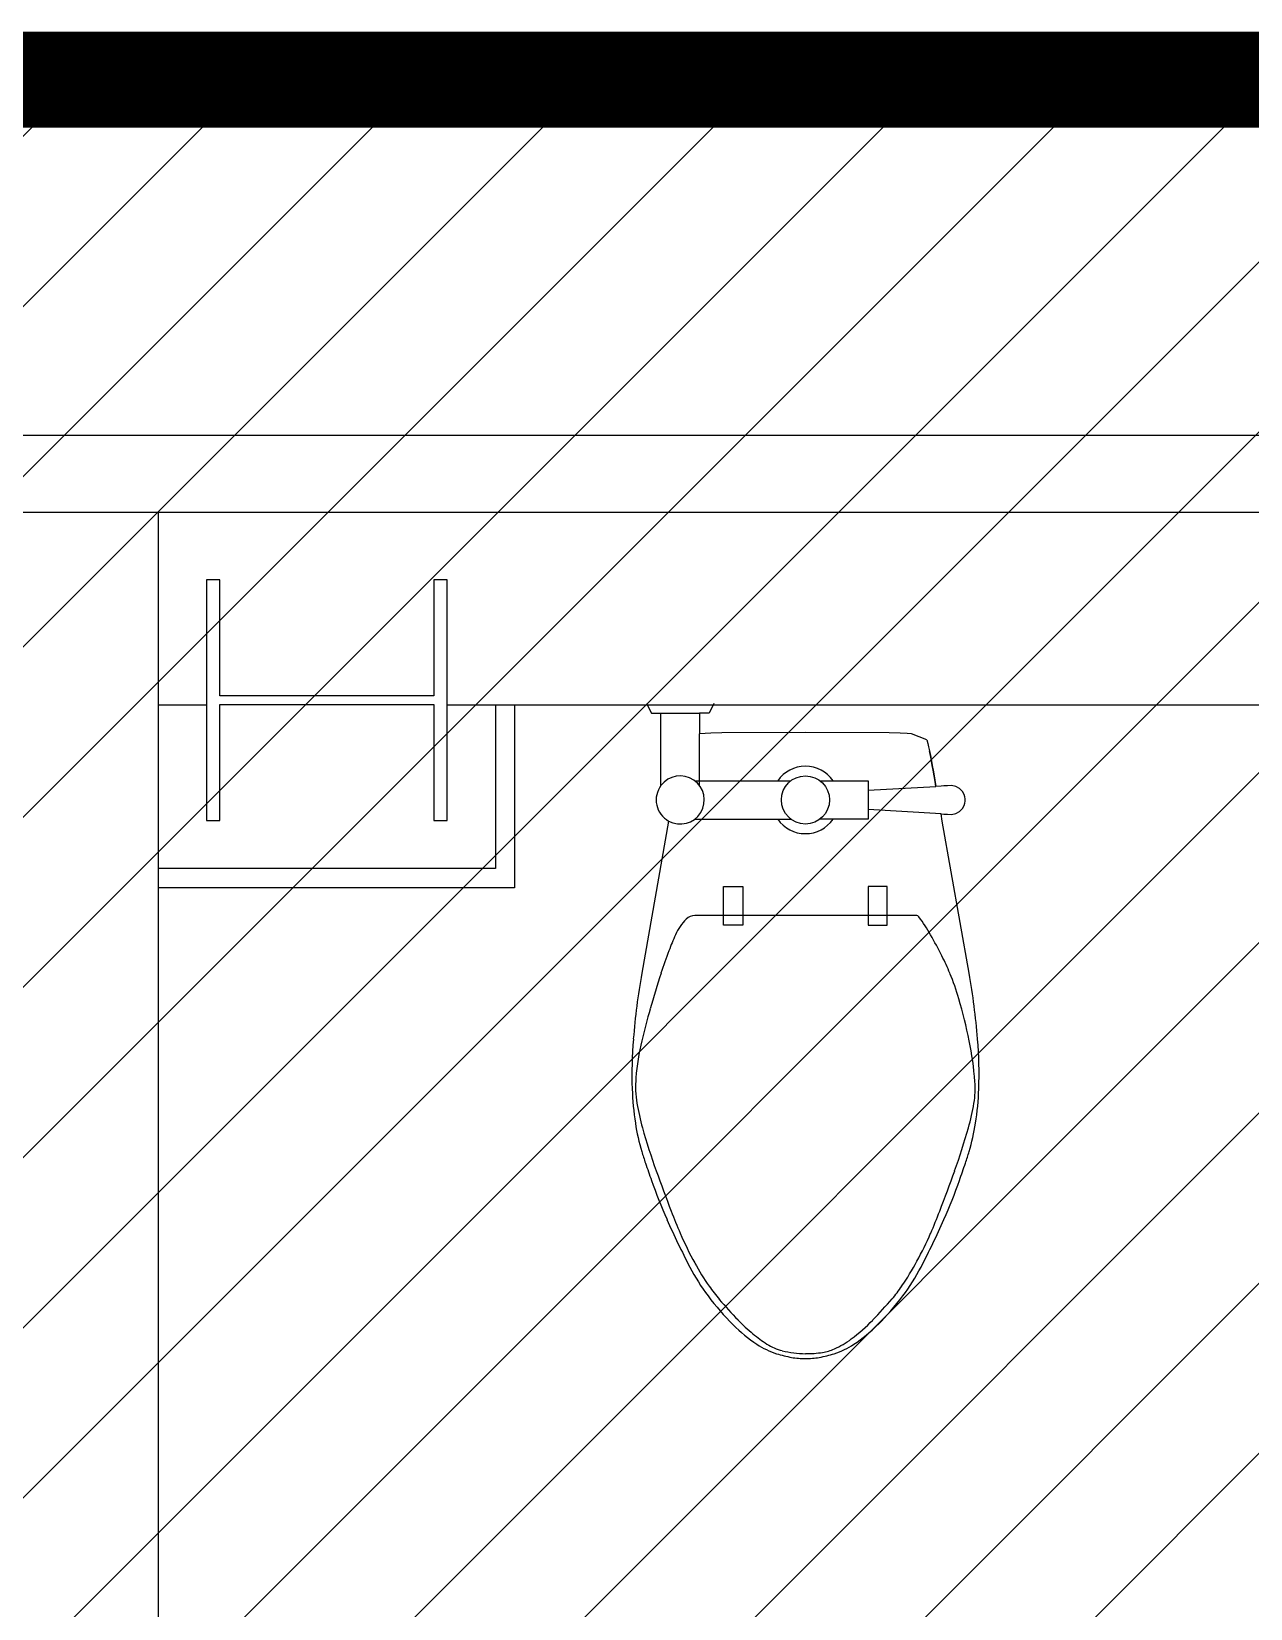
# Model space of a CAD drawing. Header units: millimetres. Extents: x 83956 to 461956, y 36707 to 125807.
# Drawn here: x 162264 to 163529, y 56363 to 58001 of the extents above; entities that cross this region are included whole.
import ezdxf

# ---------------------------------------------------------------- set-up
doc = ezdxf.new("R2010")
doc.units = ezdxf.units.MM
doc.header["$LTSCALE"] = 100
doc.header["$MEASUREMENT"] = 0
doc.linetypes.add('HID', pattern=[2.3, 1.5, -0.8])
doc.layers.add('ARCH', color=9, linetype='CONTINUOUS')
doc.layers.add('PIPE', color=3, linetype='CONTINUOUS')

msp = doc.modelspace()

# ---------------------------------------------------------------- hatches: boundary and pattern name
at = {"layer": 'PIPE', "ltscale": 2}
h = msp.add_hatch(dxfattribs=at)
h.set_pattern_fill('ANSI31', color=1, scale=1000, style=0)
h.set_pattern_definition([(45, (-1557911.26, -8621795.84), (-88.3883476, 88.3883476), [])])
h.paths.add_polyline_path([(161388, 57950.6), (168053.8, 57950.6), (168053.8, 53615.1), (161388, 53615.1)])

# ---------------------------------------------------------------- linework, layer by layer
at = {"layer": 'ARCH', "linetype": 'ByBlock', "ltscale": 2}
msp.add_line((159115, 57581.3), (170015.3, 57581.3), dxfattribs=at)
at = {"layer": 'ARCH'}
for p, q in [((159195, 57501.3), (162395.3, 57501.3)), ((162395.3, 57501.3), (162395.3, 53815.3)), ((162459.3, 57431.3), (162445.3, 57431.3)), ((162445.3, 57431.3), (162445.3, 57181.3)), ((162459.3, 57310.8), (162459.3, 57431.3)), ((162695.3, 57431.3), (162681.3, 57431.3)), ((162681.3, 57431.3), (162681.3, 57310.8)), ((162695.3, 57181.3), (162695.3, 57431.3)), ((162681.3, 57310.8), (162459.3, 57310.8)), ((162459.3, 57181.3), (162459.3, 57301.8)), ((162459.3, 57301.8), (162681.3, 57301.8)), ((162681.3, 57301.8), (162681.3, 57181.3)), ((162745.3, 57301.3), (162745.3, 57131.3)), ((162765.3, 57301.3), (162765.3, 57111.3)), ((162902.3, 57302.6), (162907.3, 57292.6)), ((162972.3, 57302.6), (162967.3, 57292.6)), ((162907.3, 57292.6), (162917.3, 57292.6)), ((162907.3, 57292.6), (162917.3, 57292.6)), ((162917.3, 57217.6), (162917.3, 57292.6)), ((162917.3, 57292.6), (162957.3, 57292.6)), ((162967.3, 57292.6), (162957.3, 57292.6)), ((162957.3, 57292.6), (162957.3, 57271.2)), ((162969, 57272), (162957.3, 57271.3)), ((162957.3, 57217.6), (162957.3, 57271.2)), ((162980.5, 57272.4), (162969, 57272)), ((163067.3, 57272.5), (162980.5, 57272.4)), ((163154.1, 57272.4), (163067.3, 57272.5)), ((163165.7, 57272), (163154.1, 57272.4)), ((163172.9, 57271.5), (163165.7, 57272)), ((163177.3, 57271.2), (163172.9, 57271.5)), ((163193.4, 57264.9), (163177.3, 57271.2)), ((163193.4, 57264.9), (163194.4, 57261.4)), ((163194.4, 57261.4), (163195.2, 57257.8)), ((163195.2, 57257.8), (163196.2, 57253.6)), ((163197.4, 57247), (163196.2, 57253.6)), ((163196.2, 57253.6), (163197.4, 57247)), ((163197.4, 57247), (163196.2, 57253.6)), ((163196.2, 57253.6), (163197.4, 57247)), ((163197.4, 57247), (163196.2, 57253.6)), ((163196.2, 57253.6), (163197.4, 57247)), ((163197.4, 57247), (163196.2, 57253.6)), ((163196.2, 57253.6), (163197.4, 57247)), ((163197.4, 57247), (163196.2, 57253.6)), ((163196.2, 57253.6), (163197.4, 57247)), ((163197.4, 57247), (163196.2, 57253.6)), ((163196.2, 57253.6), (163197.4, 57247)), ((163197.4, 57247), (163196.2, 57253.6)), ((163196.2, 57253.6), (163197.4, 57247)), ((163197.4, 57247), (163196.2, 57253.6)), ((163196.2, 57253.6), (163197.4, 57247)), ((163197.4, 57247), (163196.2, 57253.6)), ((163196.2, 57253.6), (163197.4, 57247)), ((163197.4, 57247), (163196.2, 57253.6)), ((163196.2, 57253.6), (163197.4, 57247)), ((163197.4, 57247), (163196.2, 57253.6)), ((163196.2, 57253.6), (163197.4, 57247)), ((163197.4, 57247), (163196.2, 57253.6)), ((163196.2, 57253.6), (163197.4, 57247)), ((163197.4, 57247), (163196.2, 57253.6)), ((163196.2, 57253.6), (163197.4, 57247)), ((163197.4, 57247), (163196.2, 57253.6)), ((163196.2, 57253.6), (163197.4, 57247)), ((163197.4, 57247), (163196.2, 57253.6)), ((163196.2, 57253.6), (163197.4, 57247)), ((163197.4, 57247), (163196.2, 57253.6)), ((163196.2, 57253.6), (163197.4, 57247)), ((163197.4, 57247), (163196.2, 57253.6)), ((163196.2, 57253.6), (163197.4, 57247)), ((163197.4, 57247), (163196.2, 57253.6)), ((163196.2, 57253.6), (163197.4, 57247)), ((163197.4, 57247), (163196.2, 57253.6)), ((163196.2, 57253.6), (163197.4, 57247)), ((163197.4, 57247), (163196.2, 57253.6)), ((163196.2, 57253.6), (163197.4, 57247)), ((163197.4, 57247), (163196.2, 57253.6)), ((163196.2, 57253.6), (163197.4, 57247)), ((163197.4, 57247), (163196.2, 57253.6)), ((163196.2, 57253.6), (163197.4, 57247)), ((163197.4, 57247), (163196.2, 57253.6)), ((163196.2, 57253.6), (163197.4, 57247)), ((163197.4, 57247), (163196.2, 57253.6)), ((163196.2, 57253.6), (163197.4, 57247)), ((163197.4, 57247), (163196.2, 57253.6)), ((163196.2, 57253.6), (163197.4, 57247)), ((163197.4, 57247), (163196.2, 57253.6)), ((163196.2, 57253.6), (163197.4, 57247)), ((163198.2, 57242.8), (163197.4, 57247)), ((163197.4, 57247), (163198.2, 57242.8)), ((163198.2, 57242.8), (163197.4, 57247)), ((163197.4, 57247), (163198.2, 57242.8)), ((163198.2, 57242.8), (163197.4, 57247)), ((163197.4, 57247), (163198.2, 57242.8)), ((163198.2, 57242.8), (163197.4, 57247)), ((163197.4, 57247), (163198.2, 57242.8)), ((163198.2, 57242.8), (163197.4, 57247)), ((163197.4, 57247), (163198.2, 57242.8)), ((163198.2, 57242.8), (163197.4, 57247)), ((163197.4, 57247), (163198.2, 57242.8)), ((163198.2, 57242.8), (163197.4, 57247)), ((163197.4, 57247), (163198.2, 57242.8)), ((163198.2, 57242.8), (163197.4, 57247)), ((163197.4, 57247), (163198.2, 57242.8)), ((163198.2, 57242.8), (163197.4, 57247)), ((163197.4, 57247), (163198.2, 57242.8)), ((163198.2, 57242.8), (163197.4, 57247)), ((163197.4, 57247), (163198.2, 57242.8)), ((163198.2, 57242.8), (163197.4, 57247)), ((163197.4, 57247), (163198.2, 57242.8)), ((163198.2, 57242.8), (163197.4, 57247)), ((163197.4, 57247), (163198.2, 57242.8)), ((163198.2, 57242.8), (163197.4, 57247)), ((163197.4, 57247), (163198.2, 57242.8)), ((163198.2, 57242.8), (163197.4, 57247)), ((163197.4, 57247), (163198.2, 57242.8)), ((163198.2, 57242.8), (163197.4, 57247)), ((163197.4, 57247), (163198.2, 57242.8)), ((163198.2, 57242.8), (163197.4, 57247)), ((163197.4, 57247), (163198.2, 57242.8)), ((163198.2, 57242.8), (163197.4, 57247)), ((163197.4, 57247), (163198.2, 57242.8)), ((163198.2, 57242.8), (163197.4, 57247)), ((163197.4, 57247), (163198.2, 57242.8)), ((163198.2, 57242.8), (163197.4, 57247)), ((163197.4, 57247), (163198.2, 57242.8)), ((163198.2, 57242.8), (163197.4, 57247)), ((163197.4, 57247), (163198.2, 57242.8)), ((163198.2, 57242.8), (163197.4, 57247)), ((163197.4, 57247), (163198.2, 57242.8)), ((163198.2, 57242.8), (163197.4, 57247)), ((163197.4, 57247), (163198.2, 57242.8)), ((163198.2, 57242.8), (163197.4, 57247)), ((163197.4, 57247), (163198.2, 57242.8)), ((163198.2, 57242.8), (163197.4, 57247)), ((163197.4, 57247), (163198.2, 57242.8)), ((163198.2, 57242.8), (163197.4, 57247)), ((163197.4, 57247), (163198.2, 57242.8)), ((163198.2, 57242.8), (163197.4, 57247)), ((163197.4, 57247), (163198.2, 57242.8)), ((163199, 57238.4), (163198.2, 57242.8)), ((163198.2, 57242.8), (163199, 57238.4)), ((163199, 57238.4), (163198.2, 57242.8)), ((163198.2, 57242.8), (163199, 57238.4)), ((163199, 57238.4), (163198.2, 57242.8)), ((163198.2, 57242.8), (163199, 57238.4)), ((163199, 57238.4), (163198.2, 57242.8)), ((163198.2, 57242.8), (163199, 57238.4)), ((163199, 57238.4), (163198.2, 57242.8)), ((163198.2, 57242.8), (163199, 57238.4)), ((163199, 57238.4), (163198.2, 57242.8)), ((163198.2, 57242.8), (163199, 57238.4)), ((163199, 57238.4), (163198.2, 57242.8)), ((163198.2, 57242.8), (163199, 57238.4)), ((163199, 57238.4), (163198.2, 57242.8)), ((163198.2, 57242.8), (163199, 57238.4)), ((163199, 57238.4), (163198.2, 57242.8)), ((163198.2, 57242.8), (163199, 57238.4)), ((163199, 57238.4), (163198.2, 57242.8)), ((163198.2, 57242.8), (163199, 57238.4)), ((163199, 57238.4), (163198.2, 57242.8)), ((163198.2, 57242.8), (163199, 57238.4)), ((163199, 57238.4), (163198.2, 57242.8)), ((163198.2, 57242.8), (163199, 57238.4)), ((163199, 57238.4), (163198.2, 57242.8)), ((163198.2, 57242.8), (163199, 57238.4)), ((163199, 57238.4), (163198.2, 57242.8)), ((163198.2, 57242.8), (163199, 57238.4)), ((163199, 57238.4), (163198.2, 57242.8)), ((163198.2, 57242.8), (163199, 57238.4)), ((163199, 57238.4), (163198.2, 57242.8)), ((163198.2, 57242.8), (163199, 57238.4)), ((163199, 57238.4), (163198.2, 57242.8)), ((163198.2, 57242.8), (163199, 57238.4)), ((163199, 57238.4), (163198.2, 57242.8)), ((163198.2, 57242.8), (163199, 57238.4)), ((163199, 57238.4), (163198.2, 57242.8)), ((163198.2, 57242.8), (163199, 57238.4)), ((163199, 57238.4), (163198.2, 57242.8)), ((163198.2, 57242.8), (163199, 57238.4)), ((163199, 57238.4), (163198.2, 57242.8)), ((163198.2, 57242.8), (163199, 57238.4)), ((163199, 57238.4), (163198.2, 57242.8)), ((163198.2, 57242.8), (163199, 57238.4)), ((163199, 57238.4), (163198.2, 57242.8)), ((163198.2, 57242.8), (163199, 57238.4)), ((163199, 57238.4), (163198.2, 57242.8)), ((163198.2, 57242.8), (163199, 57238.4)), ((163199, 57238.4), (163198.2, 57242.8)), ((163198.2, 57242.8), (163199, 57238.4)), ((163199, 57238.4), (163198.2, 57242.8)), ((163198.2, 57242.8), (163199, 57238.4)), ((163199.9, 57233.4), (163199, 57238.4)), ((163199, 57238.4), (163199.9, 57233.4)), ((163199.9, 57233.4), (163199, 57238.4)), ((163199, 57238.4), (163199.9, 57233.4)), ((163199.9, 57233.4), (163199, 57238.4)), ((163199, 57238.4), (163199.9, 57233.4)), ((163199.9, 57233.4), (163199, 57238.4)), ((163199, 57238.4), (163199.9, 57233.4)), ((163199.9, 57233.4), (163199, 57238.4)), ((163199, 57238.4), (163199.9, 57233.4)), ((163199.9, 57233.4), (163199, 57238.4)), ((163199, 57238.4), (163199.9, 57233.4)), ((163199.9, 57233.4), (163199, 57238.4)), ((163199, 57238.4), (163199.9, 57233.4)), ((163199.9, 57233.4), (163199, 57238.4)), ((163199, 57238.4), (163199.9, 57233.4)), ((163199.9, 57233.4), (163199, 57238.4)), ((163199, 57238.4), (163199.9, 57233.4)), ((163199.9, 57233.4), (163199, 57238.4)), ((163199, 57238.4), (163199.9, 57233.4)), ((163199.9, 57233.4), (163199, 57238.4)), ((163199, 57238.4), (163199.9, 57233.4)), ((163199.9, 57233.4), (163199, 57238.4)), ((163199, 57238.4), (163199.9, 57233.4)), ((163199.9, 57233.4), (163199, 57238.4)), ((163199, 57238.4), (163199.9, 57233.4)), ((163199.9, 57233.4), (163199, 57238.4)), ((163199, 57238.4), (163199.9, 57233.4)), ((163199.9, 57233.4), (163199, 57238.4)), ((163199, 57238.4), (163199.9, 57233.4)), ((163199.9, 57233.4), (163199, 57238.4)), ((163199, 57238.4), (163199.9, 57233.4)), ((163199.9, 57233.4), (163199, 57238.4)), ((163199, 57238.4), (163199.9, 57233.4)), ((163199.9, 57233.4), (163199, 57238.4)), ((163199, 57238.4), (163199.9, 57233.4)), ((163199.9, 57233.4), (163199, 57238.4)), ((163199, 57238.4), (163199.9, 57233.4)), ((163199.9, 57233.4), (163199, 57238.4)), ((163199, 57238.4), (163199.9, 57233.4)), ((163199.9, 57233.4), (163199, 57238.4)), ((163199, 57238.4), (163199.9, 57233.4)), ((163199.9, 57233.4), (163199, 57238.4)), ((163199, 57238.4), (163199.9, 57233.4)), ((163199.9, 57233.4), (163199, 57238.4)), ((163199, 57238.4), (163199.9, 57233.4)), ((163199.9, 57233.4), (163199, 57238.4)), ((163199, 57238.4), (163199.9, 57233.4)), ((163199.9, 57233.4), (163199, 57238.4)), ((163199, 57238.4), (163199.9, 57233.4)), ((163199.9, 57233.4), (163199, 57238.4)), ((163199, 57238.4), (163199.9, 57233.4)), ((162952.3, 57222.6), (163052.3, 57222.6)), ((163082.3, 57222.6), (163132.3, 57222.6)), ((163132.3, 57222.6), (163132.3, 57182.6)), ((163201, 57227.5), (163199.9, 57233.4)), ((163199.9, 57233.4), (163201, 57227.5)), ((163201, 57227.5), (163199.9, 57233.4)), ((163199.9, 57233.4), (163201, 57227.5)), ((163201, 57227.5), (163199.9, 57233.4)), ((163199.9, 57233.4), (163201, 57227.5)), ((163201, 57227.5), (163199.9, 57233.4)), ((163199.9, 57233.4), (163201, 57227.5)), ((163201, 57227.5), (163199.9, 57233.4)), ((163199.9, 57233.4), (163201, 57227.5)), ((163201, 57227.5), (163199.9, 57233.4)), ((163199.9, 57233.4), (163201, 57227.5)), ((163201, 57227.5), (163199.9, 57233.4)), ((163199.9, 57233.4), (163201, 57227.5)), ((163201, 57227.5), (163199.9, 57233.4)), ((163199.9, 57233.4), (163201, 57227.5)), ((163201, 57227.5), (163199.9, 57233.4)), ((163199.9, 57233.4), (163201, 57227.5)), ((163201, 57227.5), (163199.9, 57233.4)), ((163199.9, 57233.4), (163201, 57227.5)), ((163201, 57227.5), (163199.9, 57233.4)), ((163199.9, 57233.4), (163201, 57227.5)), ((163201, 57227.5), (163199.9, 57233.4)), ((163199.9, 57233.4), (163201, 57227.5)), ((163201, 57227.5), (163199.9, 57233.4)), ((163199.9, 57233.4), (163201, 57227.5)), ((163201, 57227.5), (163199.9, 57233.4)), ((163199.9, 57233.4), (163201, 57227.5)), ((163201, 57227.5), (163199.9, 57233.4)), ((163199.9, 57233.4), (163201, 57227.5)), ((163201, 57227.5), (163199.9, 57233.4)), ((163199.9, 57233.4), (163201, 57227.5)), ((163201, 57227.5), (163199.9, 57233.4)), ((163199.9, 57233.4), (163201, 57227.5)), ((163201, 57227.5), (163199.9, 57233.4)), ((163199.9, 57233.4), (163201, 57227.5)), ((163201, 57227.5), (163199.9, 57233.4)), ((163199.9, 57233.4), (163201, 57227.5)), ((163201, 57227.5), (163199.9, 57233.4)), ((163199.9, 57233.4), (163201, 57227.5)), ((163201, 57227.5), (163199.9, 57233.4)), ((163199.9, 57233.4), (163201, 57227.5)), ((163201, 57227.5), (163199.9, 57233.4)), ((163199.9, 57233.4), (163201, 57227.5)), ((163201, 57227.5), (163199.9, 57233.4)), ((163199.9, 57233.4), (163201, 57227.5)), ((163201, 57227.5), (163199.9, 57233.4)), ((163199.9, 57233.4), (163201, 57227.5)), ((163201, 57227.5), (163199.9, 57233.4)), ((163199.9, 57233.4), (163201, 57227.5)), ((163201, 57227.5), (163199.9, 57233.4)), ((163199.9, 57233.4), (163201, 57227.5)), ((163202, 57221.7), (163201, 57227.5)), ((163201, 57227.5), (163202.9, 57216.7)), ((163202, 57221.7), (163201, 57227.5)), ((163202, 57221.7), (163201, 57227.5)), ((163201, 57227.5), (163202.9, 57216.7)), ((163202, 57221.7), (163201, 57227.5)), ((163201, 57227.5), (163202.9, 57216.7)), ((163202, 57221.7), (163201, 57227.5)), ((163201, 57227.5), (163202.9, 57216.7)), ((163202, 57221.7), (163201, 57227.5)), ((163201, 57227.5), (163202.9, 57216.7)), ((163202, 57221.7), (163201, 57227.5)), ((163201, 57227.5), (163202.9, 57216.7)), ((163202, 57221.7), (163201, 57227.5)), ((163201, 57227.5), (163202.9, 57216.7)), ((163202, 57221.7), (163201, 57227.5)), ((163201, 57227.5), (163202.9, 57216.7)), ((163202, 57221.7), (163201, 57227.5)), ((163201, 57227.5), (163202.9, 57216.7)), ((163202, 57221.7), (163201, 57227.5)), ((163201, 57227.5), (163202.9, 57216.7)), ((163202, 57221.7), (163201, 57227.5)), ((163201, 57227.5), (163202.9, 57216.7)), ((163202, 57221.7), (163201, 57227.5)), ((163201, 57227.5), (163202.9, 57216.7)), ((163202, 57221.7), (163201, 57227.5)), ((163201, 57227.5), (163202.9, 57216.7)), ((163202, 57221.7), (163201, 57227.5)), ((163201, 57227.5), (163202.9, 57216.7)), ((163202, 57221.7), (163201, 57227.5)), ((163201, 57227.5), (163202.9, 57216.7)), ((163202, 57221.7), (163201, 57227.5)), ((163201, 57227.5), (163202.9, 57216.7)), ((163202, 57221.7), (163201, 57227.5)), ((163201, 57227.5), (163202.9, 57216.7)), ((163202, 57221.7), (163201, 57227.5)), ((163201, 57227.5), (163202.9, 57216.7)), ((163202, 57221.7), (163201, 57227.5)), ((163201, 57227.5), (163202.9, 57216.7)), ((163202, 57221.7), (163201, 57227.5)), ((163201, 57227.5), (163202.9, 57216.7)), ((163202, 57221.7), (163201, 57227.5)), ((163201, 57227.5), (163202.9, 57216.7)), ((163202, 57221.7), (163201, 57227.5)), ((163201, 57227.5), (163202.9, 57216.7)), ((163202, 57221.7), (163201, 57227.5)), ((163201, 57227.5), (163202.9, 57216.7)), ((163202, 57221.7), (163201, 57227.5)), ((163201, 57227.5), (163202.9, 57216.7)), ((163202, 57221.7), (163201, 57227.5)), ((163201, 57227.5), (163202.9, 57216.7)), ((163202, 57221.7), (163201, 57227.5)), ((163201, 57227.5), (163202.9, 57216.7)), ((163202, 57221.7), (163201, 57227.5)), ((163202.9, 57216.7), (163202, 57221.7)), ((163202.9, 57216.7), (163202, 57221.7)), ((163202.9, 57216.7), (163202, 57221.7)), ((163202.9, 57216.7), (163202, 57221.7)), ((163202.9, 57216.7), (163202, 57221.7)), ((163202.9, 57216.7), (163202, 57221.7)), ((163202.9, 57216.7), (163202, 57221.7)), ((163202.9, 57216.7), (163202, 57221.7)), ((163202.9, 57216.7), (163202, 57221.7)), ((163202.9, 57216.7), (163202, 57221.7)), ((163202.9, 57216.7), (163202, 57221.7)), ((163202.9, 57216.7), (163202, 57221.7)), ((163202.9, 57216.7), (163202, 57221.7)), ((163202.9, 57216.7), (163202, 57221.7)), ((163202.9, 57216.7), (163202, 57221.7)), ((163202.9, 57216.7), (163202, 57221.7)), ((163202.9, 57216.7), (163202, 57221.7)), ((163202.9, 57216.7), (163202, 57221.7)), ((163202.9, 57216.7), (163202, 57221.7)), ((163202.9, 57216.7), (163202, 57221.7)), ((163202.9, 57216.7), (163202, 57221.7)), ((163202.9, 57216.7), (163202, 57221.7)), ((163202.9, 57216.7), (163202, 57221.7)), ((163202.9, 57216.7), (163202, 57221.7)), ((163202.9, 57216.7), (163202, 57221.7)), ((163202.9, 57216.7), (163202, 57221.7)), ((163202.9, 57216.7), (163202, 57221.7)), ((163202.9, 57216.7), (163202, 57221.7)), ((163132.3, 57212.6), (163202.9, 57216.7)), ((163208.1, 57217), (163202.9, 57216.7)), ((163208.1, 57217), (163202.9, 57216.7)), ((163208.1, 57217), (163202.9, 57216.7)), ((163208.1, 57217), (163202.9, 57216.7)), ((163208.1, 57217), (163202.9, 57216.7)), ((163208.1, 57217), (163202.9, 57216.7)), ((163208.1, 57217), (163202.9, 57216.7)), ((163208.1, 57217), (163202.9, 57216.7)), ((163208.1, 57217), (163202.9, 57216.7)), ((163208.1, 57217), (163202.9, 57216.7)), ((163208.1, 57217), (163202.9, 57216.7)), ((163208.1, 57217), (163202.9, 57216.7)), ((163208.1, 57217), (163202.9, 57216.7)), ((163208.1, 57217), (163202.9, 57216.7)), ((163208.1, 57217), (163202.9, 57216.7)), ((163208.1, 57217), (163202.9, 57216.7)), ((163208.1, 57217), (163202.9, 57216.7)), ((163208.1, 57217), (163202.9, 57216.7)), ((163208.1, 57217), (163202.9, 57216.7)), ((163208.1, 57217), (163202.9, 57216.7)), ((163208.1, 57217), (163202.9, 57216.7)), ((163208.1, 57217), (163202.9, 57216.7)), ((163208.1, 57217), (163202.9, 57216.7)), ((163208.1, 57217), (163202.9, 57216.7)), ((163208.1, 57217), (163202.9, 57216.7)), ((163208.1, 57217), (163202.9, 57216.7)), ((163208.1, 57217), (163202.9, 57216.7)), ((163208.1, 57217), (163202.9, 57216.7)), ((163211.1, 57217.2), (163208.1, 57217)), ((163211.1, 57217.2), (163208.1, 57217)), ((163211.1, 57217.2), (163208.1, 57217)), ((163211.1, 57217.2), (163208.1, 57217)), ((163211.1, 57217.2), (163208.1, 57217)), ((163211.1, 57217.2), (163208.1, 57217)), ((163211.1, 57217.2), (163208.1, 57217)), ((163211.1, 57217.2), (163208.1, 57217)), ((163211.1, 57217.2), (163208.1, 57217)), ((163211.1, 57217.2), (163208.1, 57217)), ((163211.1, 57217.2), (163208.1, 57217)), ((163211.1, 57217.2), (163208.1, 57217)), ((163211.1, 57217.2), (163208.1, 57217)), ((163211.1, 57217.2), (163208.1, 57217)), ((163211.1, 57217.2), (163208.1, 57217)), ((163211.1, 57217.2), (163208.1, 57217)), ((163211.1, 57217.2), (163208.1, 57217)), ((163211.1, 57217.2), (163208.1, 57217)), ((163211.1, 57217.2), (163208.1, 57217)), ((163211.1, 57217.2), (163208.1, 57217)), ((163211.1, 57217.2), (163208.1, 57217)), ((163211.1, 57217.2), (163208.1, 57217)), ((163211.1, 57217.2), (163208.1, 57217)), ((163211.1, 57217.2), (163208.1, 57217)), ((163211.1, 57217.2), (163208.1, 57217)), ((163211.1, 57217.2), (163208.1, 57217)), ((163211.1, 57217.2), (163208.1, 57217)), ((163211.1, 57217.2), (163208.1, 57217)), ((163214.7, 57217.4), (163211.1, 57217.2)), ((163214.7, 57217.4), (163211.1, 57217.2)), ((163214.7, 57217.4), (163211.1, 57217.2)), ((163214.7, 57217.4), (163211.1, 57217.2)), ((163214.7, 57217.4), (163211.1, 57217.2)), ((163214.7, 57217.4), (163211.1, 57217.2)), ((163214.7, 57217.4), (163211.1, 57217.2)), ((163214.7, 57217.4), (163211.1, 57217.2)), ((163214.7, 57217.4), (163211.1, 57217.2)), ((163214.7, 57217.4), (163211.1, 57217.2)), ((163214.7, 57217.4), (163211.1, 57217.2)), ((163214.7, 57217.4), (163211.1, 57217.2)), ((163214.7, 57217.4), (163211.1, 57217.2)), ((163214.7, 57217.4), (163211.1, 57217.2)), ((163214.7, 57217.4), (163211.1, 57217.2)), ((163214.7, 57217.4), (163211.1, 57217.2)), ((163214.7, 57217.4), (163211.1, 57217.2)), ((163214.7, 57217.4), (163211.1, 57217.2)), ((163214.7, 57217.4), (163211.1, 57217.2)), ((163214.7, 57217.4), (163211.1, 57217.2)), ((163214.7, 57217.4), (163211.1, 57217.2)), ((163214.7, 57217.4), (163211.1, 57217.2)), ((163214.7, 57217.4), (163211.1, 57217.2)), ((163214.7, 57217.4), (163211.1, 57217.2)), ((163214.7, 57217.4), (163211.1, 57217.2)), ((163214.7, 57217.4), (163211.1, 57217.2)), ((163214.7, 57217.4), (163211.1, 57217.2)), ((163214.7, 57217.4), (163211.1, 57217.2)), ((163219, 57217.6), (163214.7, 57217.4)), ((163219, 57217.6), (163214.7, 57217.4)), ((163219, 57217.6), (163214.7, 57217.4)), ((163219, 57217.6), (163214.7, 57217.4)), ((163219, 57217.6), (163214.7, 57217.4)), ((163219, 57217.6), (163214.7, 57217.4)), ((163219, 57217.6), (163214.7, 57217.4)), ((163219, 57217.6), (163214.7, 57217.4)), ((163219, 57217.6), (163214.7, 57217.4)), ((163219, 57217.6), (163214.7, 57217.4)), ((163219, 57217.6), (163214.7, 57217.4)), ((163219, 57217.6), (163214.7, 57217.4)), ((163219, 57217.6), (163214.7, 57217.4)), ((163219, 57217.6), (163214.7, 57217.4)), ((163219, 57217.6), (163214.7, 57217.4)), ((163219, 57217.6), (163214.7, 57217.4)), ((163219, 57217.6), (163214.7, 57217.4)), ((163219, 57217.6), (163214.7, 57217.4)), ((163219, 57217.6), (163214.7, 57217.4)), ((163219, 57217.6), (163214.7, 57217.4)), ((163219, 57217.6), (163214.7, 57217.4)), ((163219, 57217.6), (163214.7, 57217.4)), ((163219, 57217.6), (163214.7, 57217.4)), ((163219, 57217.6), (163214.7, 57217.4)), ((163219, 57217.6), (163214.7, 57217.4)), ((163219, 57217.6), (163214.7, 57217.4)), ((163219, 57217.6), (163214.7, 57217.4)), ((163219, 57217.6), (163214.7, 57217.4)), ((163223.4, 57216.7), (163219, 57217.6)), ((163223.4, 57216.7), (163219, 57217.6)), ((163223.4, 57216.7), (163219, 57217.6)), ((163223.4, 57216.7), (163219, 57217.6)), ((163223.4, 57216.7), (163219, 57217.6)), ((163223.4, 57216.7), (163219, 57217.6)), ((163223.4, 57216.7), (163219, 57217.6)), ((163223.4, 57216.7), (163219, 57217.6)), ((163223.4, 57216.7), (163219, 57217.6)), ((163223.4, 57216.7), (163219, 57217.6)), ((163223.4, 57216.7), (163219, 57217.6)), ((163223.4, 57216.7), (163219, 57217.6)), ((163223.4, 57216.7), (163219, 57217.6)), ((163223.4, 57216.7), (163219, 57217.6)), ((163223.4, 57216.7), (163219, 57217.6)), ((163223.4, 57216.7), (163219, 57217.6)), ((163223.4, 57216.7), (163219, 57217.6)), ((163223.4, 57216.7), (163219, 57217.6)), ((163223.4, 57216.7), (163219, 57217.6)), ((163223.4, 57216.7), (163219, 57217.6)), ((163223.4, 57216.7), (163219, 57217.6)), ((163223.4, 57216.7), (163219, 57217.6)), ((163223.4, 57216.7), (163219, 57217.6)), ((163223.4, 57216.7), (163219, 57217.6)), ((163223.4, 57216.7), (163219, 57217.6)), ((163223.4, 57216.7), (163219, 57217.6)), ((163223.4, 57216.7), (163219, 57217.6)), ((163223.4, 57216.7), (163219, 57217.6)), ((163227.4, 57214.5), (163223.4, 57216.7)), ((163227.4, 57214.5), (163223.4, 57216.7)), ((163227.4, 57214.5), (163223.4, 57216.7)), ((163227.4, 57214.5), (163223.4, 57216.7)), ((163227.4, 57214.5), (163223.4, 57216.7)), ((163227.4, 57214.5), (163223.4, 57216.7)), ((163227.4, 57214.5), (163223.4, 57216.7)), ((163227.4, 57214.5), (163223.4, 57216.7)), ((163227.4, 57214.5), (163223.4, 57216.7)), ((163227.4, 57214.5), (163223.4, 57216.7)), ((163227.4, 57214.5), (163223.4, 57216.7)), ((163227.4, 57214.5), (163223.4, 57216.7)), ((163227.4, 57214.5), (163223.4, 57216.7)), ((163227.4, 57214.5), (163223.4, 57216.7)), ((163227.4, 57214.5), (163223.4, 57216.7)), ((163227.4, 57214.5), (163223.4, 57216.7)), ((163227.4, 57214.5), (163223.4, 57216.7)), ((163227.4, 57214.5), (163223.4, 57216.7)), ((163227.4, 57214.5), (163223.4, 57216.7)), ((163227.4, 57214.5), (163223.4, 57216.7)), ((163227.4, 57214.5), (163223.4, 57216.7)), ((163227.4, 57214.5), (163223.4, 57216.7)), ((163227.4, 57214.5), (163223.4, 57216.7)), ((163227.4, 57214.5), (163223.4, 57216.7)), ((163227.4, 57214.5), (163223.4, 57216.7)), ((163227.4, 57214.5), (163223.4, 57216.7)), ((163227.4, 57214.5), (163223.4, 57216.7)), ((163227.4, 57214.5), (163223.4, 57216.7)), ((163230.3, 57211.5), (163227.4, 57214.5)), ((163230.3, 57211.5), (163227.4, 57214.5)), ((163230.3, 57211.5), (163227.4, 57214.5)), ((163230.3, 57211.5), (163227.4, 57214.5)), ((163230.3, 57211.5), (163227.4, 57214.5)), ((163230.3, 57211.5), (163227.4, 57214.5)), ((163230.3, 57211.5), (163227.4, 57214.5)), ((163230.3, 57211.5), (163227.4, 57214.5)), ((163230.3, 57211.5), (163227.4, 57214.5)), ((163230.3, 57211.5), (163227.4, 57214.5)), ((163230.3, 57211.5), (163227.4, 57214.5)), ((163230.3, 57211.5), (163227.4, 57214.5)), ((163230.3, 57211.5), (163227.4, 57214.5)), ((163230.3, 57211.5), (163227.4, 57214.5)), ((163230.3, 57211.5), (163227.4, 57214.5)), ((163230.3, 57211.5), (163227.4, 57214.5)), ((163230.3, 57211.5), (163227.4, 57214.5)), ((163230.3, 57211.5), (163227.4, 57214.5)), ((163230.3, 57211.5), (163227.4, 57214.5)), ((163230.3, 57211.5), (163227.4, 57214.5)), ((163230.3, 57211.5), (163227.4, 57214.5)), ((163230.3, 57211.5), (163227.4, 57214.5)), ((163230.3, 57211.5), (163227.4, 57214.5)), ((163230.3, 57211.5), (163227.4, 57214.5)), ((163230.3, 57211.5), (163227.4, 57214.5)), ((163230.3, 57211.5), (163227.4, 57214.5)), ((163230.3, 57211.5), (163227.4, 57214.5)), ((163230.3, 57211.5), (163227.4, 57214.5)), ((163232.1, 57208.3), (163230.3, 57211.5)), ((163232.1, 57208.3), (163230.3, 57211.5)), ((163232.1, 57208.3), (163230.3, 57211.5)), ((163232.1, 57208.3), (163230.3, 57211.5)), ((163232.1, 57208.3), (163230.3, 57211.5)), ((163232.1, 57208.3), (163230.3, 57211.5)), ((163232.1, 57208.3), (163230.3, 57211.5)), ((163232.1, 57208.3), (163230.3, 57211.5)), ((163232.1, 57208.3), (163230.3, 57211.5)), ((163232.1, 57208.3), (163230.3, 57211.5)), ((163232.1, 57208.3), (163230.3, 57211.5)), ((163232.1, 57208.3), (163230.3, 57211.5)), ((163232.1, 57208.3), (163230.3, 57211.5)), ((163232.1, 57208.3), (163230.3, 57211.5)), ((163232.1, 57208.3), (163230.3, 57211.5)), ((163232.1, 57208.3), (163230.3, 57211.5)), ((163232.1, 57208.3), (163230.3, 57211.5)), ((163232.1, 57208.3), (163230.3, 57211.5)), ((163232.1, 57208.3), (163230.3, 57211.5)), ((163232.1, 57208.3), (163230.3, 57211.5)), ((163232.1, 57208.3), (163230.3, 57211.5)), ((163232.1, 57208.3), (163230.3, 57211.5)), ((163232.1, 57208.3), (163230.3, 57211.5)), ((163232.1, 57208.3), (163230.3, 57211.5)), ((163232.1, 57208.3), (163230.3, 57211.5)), ((163232.1, 57208.3), (163230.3, 57211.5)), ((163232.1, 57208.3), (163230.3, 57211.5)), ((163232.1, 57208.3), (163230.3, 57211.5)), ((163232.9, 57205.8), (163232.1, 57208.3)), ((163232.9, 57205.8), (163232.1, 57208.3)), ((163232.9, 57205.8), (163232.1, 57208.3)), ((163232.9, 57205.8), (163232.1, 57208.3)), ((163232.9, 57205.8), (163232.1, 57208.3)), ((163232.9, 57205.8), (163232.1, 57208.3)), ((163232.9, 57205.8), (163232.1, 57208.3)), ((163232.9, 57205.8), (163232.1, 57208.3)), ((163232.9, 57205.8), (163232.1, 57208.3)), ((163232.9, 57205.8), (163232.1, 57208.3)), ((163232.9, 57205.8), (163232.1, 57208.3)), ((163232.9, 57205.8), (163232.1, 57208.3)), ((163232.9, 57205.8), (163232.1, 57208.3)), ((163232.9, 57205.8), (163232.1, 57208.3)), ((163232.9, 57205.8), (163232.1, 57208.3)), ((163232.9, 57205.8), (163232.1, 57208.3)), ((163232.9, 57205.8), (163232.1, 57208.3)), ((163232.9, 57205.8), (163232.1, 57208.3)), ((163232.9, 57205.8), (163232.1, 57208.3)), ((163232.9, 57205.8), (163232.1, 57208.3)), ((163232.9, 57205.8), (163232.1, 57208.3)), ((163232.9, 57205.8), (163232.1, 57208.3)), ((163232.9, 57205.8), (163232.1, 57208.3)), ((163232.9, 57205.8), (163232.1, 57208.3)), ((163232.9, 57205.8), (163232.1, 57208.3)), ((163232.9, 57205.8), (163232.1, 57208.3)), ((163232.9, 57205.8), (163232.1, 57208.3)), ((163232.9, 57205.8), (163232.1, 57208.3)), ((163233.2, 57203.6), (163232.9, 57205.8)), ((163233.2, 57203.6), (163232.9, 57205.8)), ((163233.2, 57203.6), (163232.9, 57205.8)), ((163233.2, 57203.6), (163232.9, 57205.8)), ((163233.2, 57203.6), (163232.9, 57205.8)), ((163233.2, 57203.6), (163232.9, 57205.8)), ((163233.2, 57203.6), (163232.9, 57205.8)), ((163233.2, 57203.6), (163232.9, 57205.8)), ((163233.2, 57203.6), (163232.9, 57205.8)), ((163233.2, 57203.6), (163232.9, 57205.8)), ((163233.2, 57203.6), (163232.9, 57205.8)), ((163233.2, 57203.6), (163232.9, 57205.8)), ((163233.2, 57203.6), (163232.9, 57205.8)), ((163233.2, 57203.6), (163232.9, 57205.8)), ((163233.2, 57203.6), (163232.9, 57205.8)), ((163233.2, 57203.6), (163232.9, 57205.8)), ((163233.2, 57203.6), (163232.9, 57205.8)), ((163233.2, 57203.6), (163232.9, 57205.8)), ((163233.2, 57203.6), (163232.9, 57205.8)), ((163233.2, 57203.6), (163232.9, 57205.8)), ((163233.2, 57203.6), (163232.9, 57205.8)), ((163233.2, 57203.6), (163232.9, 57205.8)), ((163233.2, 57203.6), (163232.9, 57205.8)), ((163233.2, 57203.6), (163232.9, 57205.8)), ((163233.2, 57203.6), (163232.9, 57205.8)), ((163233.2, 57203.6), (163232.9, 57205.8)), ((163233.2, 57203.6), (163232.9, 57205.8)), ((163233.2, 57203.6), (163232.9, 57205.8)), ((163232.9, 57199.4), (163233.2, 57201.5)), ((163232.9, 57199.4), (163233.2, 57201.5)), ((163232.9, 57199.4), (163233.2, 57201.5)), ((163232.9, 57199.4), (163233.2, 57201.5)), ((163232.9, 57199.4), (163233.2, 57201.5)), ((163232.9, 57199.4), (163233.2, 57201.5)), ((163232.9, 57199.4), (163233.2, 57201.5)), ((163232.9, 57199.4), (163233.2, 57201.5)), ((163232.9, 57199.4), (163233.2, 57201.5)), ((163232.9, 57199.4), (163233.2, 57201.5)), ((163232.9, 57199.4), (163233.2, 57201.5)), ((163232.9, 57199.4), (163233.2, 57201.5)), ((163232.9, 57199.4), (163233.2, 57201.5)), ((163232.9, 57199.4), (163233.2, 57201.5)), ((163232.9, 57199.4), (163233.2, 57201.5)), ((163232.9, 57199.4), (163233.2, 57201.5)), ((163232.9, 57199.4), (163233.2, 57201.5)), ((163232.9, 57199.4), (163233.2, 57201.5)), ((163232.9, 57199.4), (163233.2, 57201.5)), ((163232.9, 57199.4), (163233.2, 57201.5)), ((163232.9, 57199.4), (163233.2, 57201.5)), ((163232.9, 57199.4), (163233.2, 57201.5)), ((163232.9, 57199.4), (163233.2, 57201.5)), ((163232.9, 57199.4), (163233.2, 57201.5)), ((163232.9, 57199.4), (163233.2, 57201.5)), ((163232.9, 57199.4), (163233.2, 57201.5)), ((163232.9, 57199.4), (163233.2, 57201.5)), ((163232.9, 57199.4), (163233.2, 57201.5)), ((163233.2, 57202.6), (163233.2, 57203.6)), ((163233.2, 57202.6), (163233.2, 57203.6)), ((163233.2, 57202.6), (163233.2, 57203.6)), ((163233.2, 57202.6), (163233.2, 57203.6)), ((163233.2, 57202.6), (163233.2, 57203.6)), ((163233.2, 57202.6), (163233.2, 57203.6)), ((163233.2, 57202.6), (163233.2, 57203.6)), ((163233.2, 57202.6), (163233.2, 57203.6)), ((163233.2, 57202.6), (163233.2, 57203.6)), ((163233.2, 57202.6), (163233.2, 57203.6)), ((163233.2, 57202.6), (163233.2, 57203.6)), ((163233.2, 57202.6), (163233.2, 57203.6)), ((163233.2, 57202.6), (163233.2, 57203.6)), ((163233.2, 57202.6), (163233.2, 57203.6)), ((163233.2, 57202.6), (163233.2, 57203.6)), ((163233.2, 57202.6), (163233.2, 57203.6)), ((163233.2, 57202.6), (163233.2, 57203.6)), ((163233.2, 57202.6), (163233.2, 57203.6)), ((163233.2, 57202.6), (163233.2, 57203.6)), ((163233.2, 57202.6), (163233.2, 57203.6)), ((163233.2, 57202.6), (163233.2, 57203.6)), ((163233.2, 57202.6), (163233.2, 57203.6)), ((163233.2, 57202.6), (163233.2, 57203.6)), ((163233.2, 57202.6), (163233.2, 57203.6)), ((163233.2, 57202.6), (163233.2, 57203.6)), ((163233.2, 57202.6), (163233.2, 57203.6)), ((163233.2, 57202.6), (163233.2, 57203.6)), ((163233.2, 57202.6), (163233.2, 57203.6)), ((163233.2, 57201.5), (163233.2, 57202.6)), ((163233.2, 57201.5), (163233.2, 57202.6)), ((163233.2, 57201.5), (163233.2, 57202.6)), ((163233.2, 57201.5), (163233.2, 57202.6)), ((163233.2, 57201.5), (163233.2, 57202.6)), ((163233.2, 57201.5), (163233.2, 57202.6)), ((163233.2, 57201.5), (163233.2, 57202.6)), ((163233.2, 57201.5), (163233.2, 57202.6)), ((163233.2, 57201.5), (163233.2, 57202.6)), ((163233.2, 57201.5), (163233.2, 57202.6)), ((163233.2, 57201.5), (163233.2, 57202.6)), ((163233.2, 57201.5), (163233.2, 57202.6)), ((163233.2, 57201.5), (163233.2, 57202.6)), ((163233.2, 57201.5), (163233.2, 57202.6)), ((163233.2, 57201.5), (163233.2, 57202.6)), ((163233.2, 57201.5), (163233.2, 57202.6)), ((163233.2, 57201.5), (163233.2, 57202.6)), ((163233.2, 57201.5), (163233.2, 57202.6)), ((163233.2, 57201.5), (163233.2, 57202.6)), ((163233.2, 57201.5), (163233.2, 57202.6)), ((163233.2, 57201.5), (163233.2, 57202.6)), ((163233.2, 57201.5), (163233.2, 57202.6)), ((163233.2, 57201.5), (163233.2, 57202.6)), ((163233.2, 57201.5), (163233.2, 57202.6)), ((163233.2, 57201.5), (163233.2, 57202.6)), ((163233.2, 57201.5), (163233.2, 57202.6)), ((163233.2, 57201.5), (163233.2, 57202.6)), ((163233.2, 57201.5), (163233.2, 57202.6)), ((163208.1, 57188.1), (163132.3, 57192.6)), ((163208.1, 57188.1), (163211.1, 57187.9)), ((163209.4, 57180.7), (163208.1, 57188.1)), ((163208.1, 57188.1), (163211.1, 57187.9)), ((163208.1, 57188.1), (163211.1, 57187.9)), ((163208.1, 57188.1), (163211.1, 57187.9)), ((163208.1, 57188.1), (163211.1, 57187.9)), ((163208.1, 57188.1), (163211.1, 57187.9)), ((163208.1, 57188.1), (163211.1, 57187.9)), ((163208.1, 57188.1), (163211.1, 57187.9)), ((163208.1, 57188.1), (163211.1, 57187.9)), ((163208.1, 57188.1), (163211.1, 57187.9)), ((163208.1, 57188.1), (163211.1, 57187.9)), ((163208.1, 57188.1), (163211.1, 57187.9)), ((163208.1, 57188.1), (163211.1, 57187.9)), ((163208.1, 57188.1), (163211.1, 57187.9)), ((163208.1, 57188.1), (163211.1, 57187.9)), ((163208.1, 57188.1), (163211.1, 57187.9)), ((163208.1, 57188.1), (163211.1, 57187.9)), ((163208.1, 57188.1), (163211.1, 57187.9)), ((163208.1, 57188.1), (163211.1, 57187.9)), ((163208.1, 57188.1), (163211.1, 57187.9)), ((163208.1, 57188.1), (163211.1, 57187.9)), ((163208.1, 57188.1), (163211.1, 57187.9)), ((163208.1, 57188.1), (163211.1, 57187.9)), ((163208.1, 57188.1), (163211.1, 57187.9)), ((163208.1, 57188.1), (163211.1, 57187.9)), ((163208.1, 57188.1), (163211.1, 57187.9)), ((163208.1, 57188.1), (163211.1, 57187.9)), ((163208.1, 57188.1), (163211.1, 57187.9)), ((163211.1, 57187.9), (163214.7, 57187.7)), ((163211.1, 57187.9), (163214.7, 57187.7)), ((163211.1, 57187.9), (163214.7, 57187.7)), ((163211.1, 57187.9), (163214.7, 57187.7)), ((163211.1, 57187.9), (163214.7, 57187.7)), ((163211.1, 57187.9), (163214.7, 57187.7)), ((163211.1, 57187.9), (163214.7, 57187.7)), ((163211.1, 57187.9), (163214.7, 57187.7)), ((163211.1, 57187.9), (163214.7, 57187.7)), ((163211.1, 57187.9), (163214.7, 57187.7)), ((163211.1, 57187.9), (163214.7, 57187.7)), ((163211.1, 57187.9), (163214.7, 57187.7)), ((163211.1, 57187.9), (163214.7, 57187.7)), ((163211.1, 57187.9), (163214.7, 57187.7)), ((163211.1, 57187.9), (163214.7, 57187.7)), ((163211.1, 57187.9), (163214.7, 57187.7)), ((163211.1, 57187.9), (163214.7, 57187.7)), ((163211.1, 57187.9), (163214.7, 57187.7)), ((163211.1, 57187.9), (163214.7, 57187.7)), ((163211.1, 57187.9), (163214.7, 57187.7)), ((163211.1, 57187.9), (163214.7, 57187.7)), ((163211.1, 57187.9), (163214.7, 57187.7)), ((163211.1, 57187.9), (163214.7, 57187.7)), ((163211.1, 57187.9), (163214.7, 57187.7)), ((163211.1, 57187.9), (163214.7, 57187.7)), ((163211.1, 57187.9), (163214.7, 57187.7)), ((163211.1, 57187.9), (163214.7, 57187.7)), ((163211.1, 57187.9), (163214.7, 57187.7)), ((163214.7, 57187.7), (163219, 57187.6)), ((163214.7, 57187.7), (163219, 57187.6)), ((163214.7, 57187.7), (163219, 57187.6)), ((163214.7, 57187.7), (163219, 57187.6)), ((163214.7, 57187.7), (163219, 57187.6)), ((163214.7, 57187.7), (163219, 57187.6)), ((163214.7, 57187.7), (163219, 57187.6)), ((163214.7, 57187.7), (163219, 57187.6)), ((163214.7, 57187.7), (163219, 57187.6)), ((163214.7, 57187.7), (163219, 57187.6)), ((163214.7, 57187.7), (163219, 57187.6)), ((163214.7, 57187.7), (163219, 57187.6)), ((163214.7, 57187.7), (163219, 57187.6)), ((163214.7, 57187.7), (163219, 57187.6)), ((163214.7, 57187.7), (163219, 57187.6)), ((163214.7, 57187.7), (163219, 57187.6)), ((163214.7, 57187.7), (163219, 57187.6)), ((163214.7, 57187.7), (163219, 57187.6)), ((163214.7, 57187.7), (163219, 57187.6)), ((163214.7, 57187.7), (163219, 57187.6)), ((163214.7, 57187.7), (163219, 57187.6)), ((163214.7, 57187.7), (163219, 57187.6)), ((163214.7, 57187.7), (163219, 57187.6)), ((163214.7, 57187.7), (163219, 57187.6)), ((163214.7, 57187.7), (163219, 57187.6)), ((163214.7, 57187.7), (163219, 57187.6)), ((163214.7, 57187.7), (163219, 57187.6)), ((163214.7, 57187.7), (163219, 57187.6)), ((163219, 57187.6), (163223.4, 57188.4)), ((163219, 57187.6), (163223.4, 57188.4)), ((163219, 57187.6), (163223.4, 57188.4)), ((163219, 57187.6), (163223.4, 57188.4)), ((163219, 57187.6), (163223.4, 57188.4)), ((163219, 57187.6), (163223.4, 57188.4)), ((163219, 57187.6), (163223.4, 57188.4)), ((163219, 57187.6), (163223.4, 57188.4)), ((163219, 57187.6), (163223.4, 57188.4)), ((163219, 57187.6), (163223.4, 57188.4)), ((163219, 57187.6), (163223.4, 57188.4)), ((163219, 57187.6), (163223.4, 57188.4)), ((163219, 57187.6), (163223.4, 57188.4)), ((163219, 57187.6), (163223.4, 57188.4)), ((163219, 57187.6), (163223.4, 57188.4)), ((163219, 57187.6), (163223.4, 57188.4)), ((163219, 57187.6), (163223.4, 57188.4)), ((163219, 57187.6), (163223.4, 57188.4)), ((163219, 57187.6), (163223.4, 57188.4)), ((163219, 57187.6), (163223.4, 57188.4)), ((163219, 57187.6), (163223.4, 57188.4)), ((163219, 57187.6), (163223.4, 57188.4)), ((163219, 57187.6), (163223.4, 57188.4)), ((163219, 57187.6), (163223.4, 57188.4)), ((163219, 57187.6), (163223.4, 57188.4)), ((163219, 57187.6), (163223.4, 57188.4)), ((163219, 57187.6), (163223.4, 57188.4)), ((163219, 57187.6), (163223.4, 57188.4)), ((163223.4, 57188.4), (163227.4, 57190.6)), ((163223.4, 57188.4), (163227.4, 57190.6)), ((163223.4, 57188.4), (163227.4, 57190.6)), ((163223.4, 57188.4), (163227.4, 57190.6)), ((163223.4, 57188.4), (163227.4, 57190.6)), ((163223.4, 57188.4), (163227.4, 57190.6)), ((163223.4, 57188.4), (163227.4, 57190.6)), ((163223.4, 57188.4), (163227.4, 57190.6)), ((163223.4, 57188.4), (163227.4, 57190.6)), ((163223.4, 57188.4), (163227.4, 57190.6)), ((163223.4, 57188.4), (163227.4, 57190.6)), ((163223.4, 57188.4), (163227.4, 57190.6)), ((163223.4, 57188.4), (163227.4, 57190.6)), ((163223.4, 57188.4), (163227.4, 57190.6)), ((163223.4, 57188.4), (163227.4, 57190.6)), ((163223.4, 57188.4), (163227.4, 57190.6)), ((163223.4, 57188.4), (163227.4, 57190.6)), ((163223.4, 57188.4), (163227.4, 57190.6)), ((163223.4, 57188.4), (163227.4, 57190.6)), ((163223.4, 57188.4), (163227.4, 57190.6)), ((163223.4, 57188.4), (163227.4, 57190.6)), ((163223.4, 57188.4), (163227.4, 57190.6)), ((163223.4, 57188.4), (163227.4, 57190.6)), ((163223.4, 57188.4), (163227.4, 57190.6)), ((163223.4, 57188.4), (163227.4, 57190.6)), ((163223.4, 57188.4), (163227.4, 57190.6)), ((163223.4, 57188.4), (163227.4, 57190.6)), ((163223.4, 57188.4), (163227.4, 57190.6)), ((163227.4, 57190.6), (163230.3, 57193.6)), ((163227.4, 57190.6), (163230.3, 57193.6)), ((163227.4, 57190.6), (163230.3, 57193.6)), ((163227.4, 57190.6), (163230.3, 57193.6)), ((163227.4, 57190.6), (163230.3, 57193.6)), ((163227.4, 57190.6), (163230.3, 57193.6)), ((163227.4, 57190.6), (163230.3, 57193.6)), ((163227.4, 57190.6), (163230.3, 57193.6)), ((163227.4, 57190.6), (163230.3, 57193.6)), ((163227.4, 57190.6), (163230.3, 57193.6)), ((163227.4, 57190.6), (163230.3, 57193.6)), ((163227.4, 57190.6), (163230.3, 57193.6)), ((163227.4, 57190.6), (163230.3, 57193.6)), ((163227.4, 57190.6), (163230.3, 57193.6)), ((163227.4, 57190.6), (163230.3, 57193.6)), ((163227.4, 57190.6), (163230.3, 57193.6)), ((163227.4, 57190.6), (163230.3, 57193.6)), ((163227.4, 57190.6), (163230.3, 57193.6)), ((163227.4, 57190.6), (163230.3, 57193.6)), ((163227.4, 57190.6), (163230.3, 57193.6)), ((163227.4, 57190.6), (163230.3, 57193.6)), ((163227.4, 57190.6), (163230.3, 57193.6)), ((163227.4, 57190.6), (163230.3, 57193.6)), ((163227.4, 57190.6), (163230.3, 57193.6)), ((163227.4, 57190.6), (163230.3, 57193.6)), ((163227.4, 57190.6), (163230.3, 57193.6)), ((163227.4, 57190.6), (163230.3, 57193.6)), ((163227.4, 57190.6), (163230.3, 57193.6)), ((163230.3, 57193.6), (163232.1, 57196.8)), ((163230.3, 57193.6), (163232.1, 57196.8)), ((163230.3, 57193.6), (163232.1, 57196.8)), ((163230.3, 57193.6), (163232.1, 57196.8)), ((163230.3, 57193.6), (163232.1, 57196.8)), ((163230.3, 57193.6), (163232.1, 57196.8)), ((163230.3, 57193.6), (163232.1, 57196.8)), ((163230.3, 57193.6), (163232.1, 57196.8)), ((163230.3, 57193.6), (163232.1, 57196.8)), ((163230.3, 57193.6), (163232.1, 57196.8)), ((163230.3, 57193.6), (163232.1, 57196.8)), ((163230.3, 57193.6), (163232.1, 57196.8)), ((163230.3, 57193.6), (163232.1, 57196.8)), ((163230.3, 57193.6), (163232.1, 57196.8)), ((163230.3, 57193.6), (163232.1, 57196.8)), ((163230.3, 57193.6), (163232.1, 57196.8)), ((163230.3, 57193.6), (163232.1, 57196.8)), ((163230.3, 57193.6), (163232.1, 57196.8)), ((163230.3, 57193.6), (163232.1, 57196.8)), ((163230.3, 57193.6), (163232.1, 57196.8)), ((163230.3, 57193.6), (163232.1, 57196.8)), ((163230.3, 57193.6), (163232.1, 57196.8)), ((163230.3, 57193.6), (163232.1, 57196.8)), ((163230.3, 57193.6), (163232.1, 57196.8)), ((163230.3, 57193.6), (163232.1, 57196.8)), ((163230.3, 57193.6), (163232.1, 57196.8)), ((163230.3, 57193.6), (163232.1, 57196.8)), ((163230.3, 57193.6), (163232.1, 57196.8)), ((163232.1, 57196.8), (163232.9, 57199.4)), ((163232.1, 57196.8), (163232.9, 57199.4)), ((163232.1, 57196.8), (163232.9, 57199.4)), ((163232.1, 57196.8), (163232.9, 57199.4)), ((163232.1, 57196.8), (163232.9, 57199.4)), ((163232.1, 57196.8), (163232.9, 57199.4)), ((163232.1, 57196.8), (163232.9, 57199.4)), ((163232.1, 57196.8), (163232.9, 57199.4)), ((163232.1, 57196.8), (163232.9, 57199.4)), ((163232.1, 57196.8), (163232.9, 57199.4)), ((163232.1, 57196.8), (163232.9, 57199.4)), ((163232.1, 57196.8), (163232.9, 57199.4)), ((163232.1, 57196.8), (163232.9, 57199.4)), ((163232.1, 57196.8), (163232.9, 57199.4)), ((163232.1, 57196.8), (163232.9, 57199.4)), ((163232.1, 57196.8), (163232.9, 57199.4)), ((163232.1, 57196.8), (163232.9, 57199.4)), ((163232.1, 57196.8), (163232.9, 57199.4)), ((163232.1, 57196.8), (163232.9, 57199.4)), ((163232.1, 57196.8), (163232.9, 57199.4)), ((163232.1, 57196.8), (163232.9, 57199.4)), ((163232.1, 57196.8), (163232.9, 57199.4)), ((163232.1, 57196.8), (163232.9, 57199.4)), ((163232.1, 57196.8), (163232.9, 57199.4)), ((163232.1, 57196.8), (163232.9, 57199.4)), ((163232.1, 57196.8), (163232.9, 57199.4)), ((163232.1, 57196.8), (163232.9, 57199.4)), ((163232.1, 57196.8), (163232.9, 57199.4)), ((162445.3, 57181.3), (162459.3, 57181.3)), ((162681.3, 57181.3), (162695.3, 57181.3)), ((162925.2, 57180.7), (162897.3, 57022.6)), ((162952.3, 57182.6), (163052.3, 57182.6)), ((163132.3, 57182.6), (163082.3, 57182.6)), ((163237.3, 57022.6), (163209.4, 57180.7)), ((162745.3, 57131.3), (162395.3, 57131.3)), ((162765.3, 57111.3), (162395.3, 57111.3)), ((162982.3, 57112.6), (163002.3, 57112.6)), ((162982.3, 57072.6), (162982.3, 57112.6)), ((163002.3, 57112.6), (163002.3, 57072.6)), ((163152.3, 57112.6), (163132.3, 57112.6)), ((163132.3, 57112.6), (163132.3, 57072.6)), ((163152.3, 57072.6), (163152.3, 57112.6)), ((163182.3, 57082.6), (162952.3, 57082.6)), ((163002.3, 57072.6), (162982.3, 57072.6)), ((163132.3, 57072.6), (163152.3, 57072.6))]:
    msp.add_line(p, q, dxfattribs=at)
at = {"layer": 'ARCH', "ltscale": 2}
for p, q in [((162395.3, 57501.3), (163895.3, 57501.3)), ((162395.3, 57301.3), (162445.3, 57301.3)), ((162695.3, 57301.3), (163895.3, 57301.3))]:
    msp.add_line(p, q, dxfattribs=at)
at = {"layer": 'ARCH'}
msp.add_circle((163067.3, 57202.6), 25, dxfattribs=at)
for centre, radius, start, end in [((163067.3, 57202.6), 35, 34.8499, 145.1501), ((162937.3, 57202.6), 25, 241.0628, 143.1301), ((162937.3, 57202.6), 25, 143.1301, 241.0628), ((163067.3, 57202.6), 35, 214.8499, 325.1501), ((162982.3, 57040.2), 54.8, 135, 155.9278), ((162952.3, 57070.2), 12.3, 90, 135), ((163182.3, 57079), 3.54, 36.8699, 90), ((163045.6, 56976.5), 174.4, 29.5675, 36.8699), ((163198.3, 56943.8), 291.3, 155.9278, 159.444), ((162784.4, 56828.3), 474.7, 26.5651, 29.5675), ((163453.3, 56848.1), 563.7, 159.444, 161.9714), ((162938.2, 56905.2), 302.8, 22.8053, 26.5651), ((163660.7, 56890.1), 774.8, 170.1534, 175.2364), ((163929.3, 56693.2), 1064.2, 161.9714, 164.0546), ((163001.3, 56931.7), 234.4, 15.9454, 22.8053), ((162474, 56890.1), 774.8, 4.7636, 9.8466), ((162650.5, 56831.5), 599.2, 11.6565, 15.9454), ((163702, 56758.1), 827.8, 164.0546, 166.4166), ((163328.5, 56917.7), 441.4, 175.2364, 181.9723), ((163134.8, 56895.2), 244.3, 166.4166, 175.6013), ((162907.1, 56884.4), 337.2, 4.3987, 11.6565), ((162806.2, 56917.7), 441.4, 358.0277, 4.7636), ((163002, 56905.4), 111.1, 175.6013, 189.2401), ((163147.8, 56902.9), 95.8, 350.7599, 4.3987), ((163190.7, 56913), 303.5, 181.9723, 188.7462), ((162944, 56913), 303.5, 351.2538, 358.0277), ((163112.5, 56923.4), 223, 189.2401, 195.9454), ((163022.2, 56923.4), 223, 344.0546, 350.7599), ((163101.1, 56899.2), 212.9, 188.7462, 196.8361), ((163587.7, 57059.2), 717.3, 195.9454, 199.683), ((162546.9, 57059.2), 717.3, 340.317, 344.0546), ((163033.5, 56899.2), 212.9, 343.1639, 351.2538), ((163333.7, 56969.6), 455.9, 196.8361, 198.4349), ((163856.3, 57143.8), 1006.7, 198.4349, 199.5108), ((162278.4, 57143.8), 1006.7, 340.4892, 341.5651), ((162801, 56969.6), 455.9, 341.5651, 343.1639), ((164695.3, 57455.4), 1893.6, 199.683, 201.0375), ((161439.4, 57455.4), 1893.6, 338.9625, 340.317), ((163437.5, 56995.4), 562.4, 199.5108, 203.9625), ((162697.2, 56995.4), 562.4, 336.0375, 340.4892), ((163474.1, 56985.7), 585.2, 201.0375, 203.4742), ((162660.6, 56985.7), 585.2, 336.5258, 338.9625), ((163733.9, 57127.2), 886.9, 203.9625, 207.5073), ((162400.7, 57127.2), 886.9, 332.4927, 336.0375), ((163288.7, 56905.2), 383.1, 203.4742, 208.6105), ((162867.7, 56895.7), 359.3, 331.3895, 336.5258), ((163140, 56817.9), 217.3, 207.5073, 216.8699), ((163182.4, 56847.2), 262, 208.6105, 214.8227), ((162899.9, 56878.1), 322.6, 325.9688, 331.3895), ((162994.6, 56817.9), 217.3, 323.1301, 332.4927), ((163108, 56795.4), 171.3, 214.8227, 220.6013), ((163047.7, 56778.4), 144.4, 319.3987, 325.9688), ((163184.7, 56851.4), 273.1, 216.8699, 225.2192), ((163341.1, 56995.3), 478.4, 220.6013, 224.0582), ((162806.7, 56984.9), 461.7, 315.7258, 319.3987), ((162950, 56851.4), 273.1, 314.7808, 323.1301), ((163139.4, 56800), 197.7, 224.0582, 230.1944), ((162999.2, 56797.2), 192.9, 306.8699, 315.7258), ((163108.5, 56774.7), 165, 225.2192, 236.3099), ((163104, 56757.6), 142.4, 230.1944, 237.425), ((163026.1, 56774.7), 165, 303.6901, 314.7808), ((163062.8, 56706.1), 82.6, 236.3099, 252.0099), ((163056.3, 56682.9), 53.8, 237.425, 255.9638), ((163068.8, 56733), 105.5, 255.9638, 269.1779), ((163068.8, 56727.3), 99.7, 269.1779, 279.4623), ((163076.9, 56678.6), 50.4, 279.4623, 293.9447), ((163060.5, 56715.5), 90.8, 293.9447, 306.8699), ((163071.8, 56706.1), 82.6, 287.9901, 303.6901), ((163070.7, 56730.2), 107.9, 252.0099, 260.5377), ((163067.3, 56710.2), 87.7, 260.5377, 270), ((163067.3, 56710.2), 87.7, 270, 279.4623), ((163064, 56730.2), 107.9, 279.4623, 287.9901)]:
    msp.add_arc(centre, radius, start, end, dxfattribs=at)
at = {"layer": 'PIPE', "linetype": 'HID', "ltscale": 2, "const_width": 100}
msp.add_lwpolyline([(161388, 57950.6), (168053.8, 57950.6), (168053.8, 53615.1), (161388, 53615.1)], close=True, dxfattribs=at)

doc.saveas('drawing.dxf')
